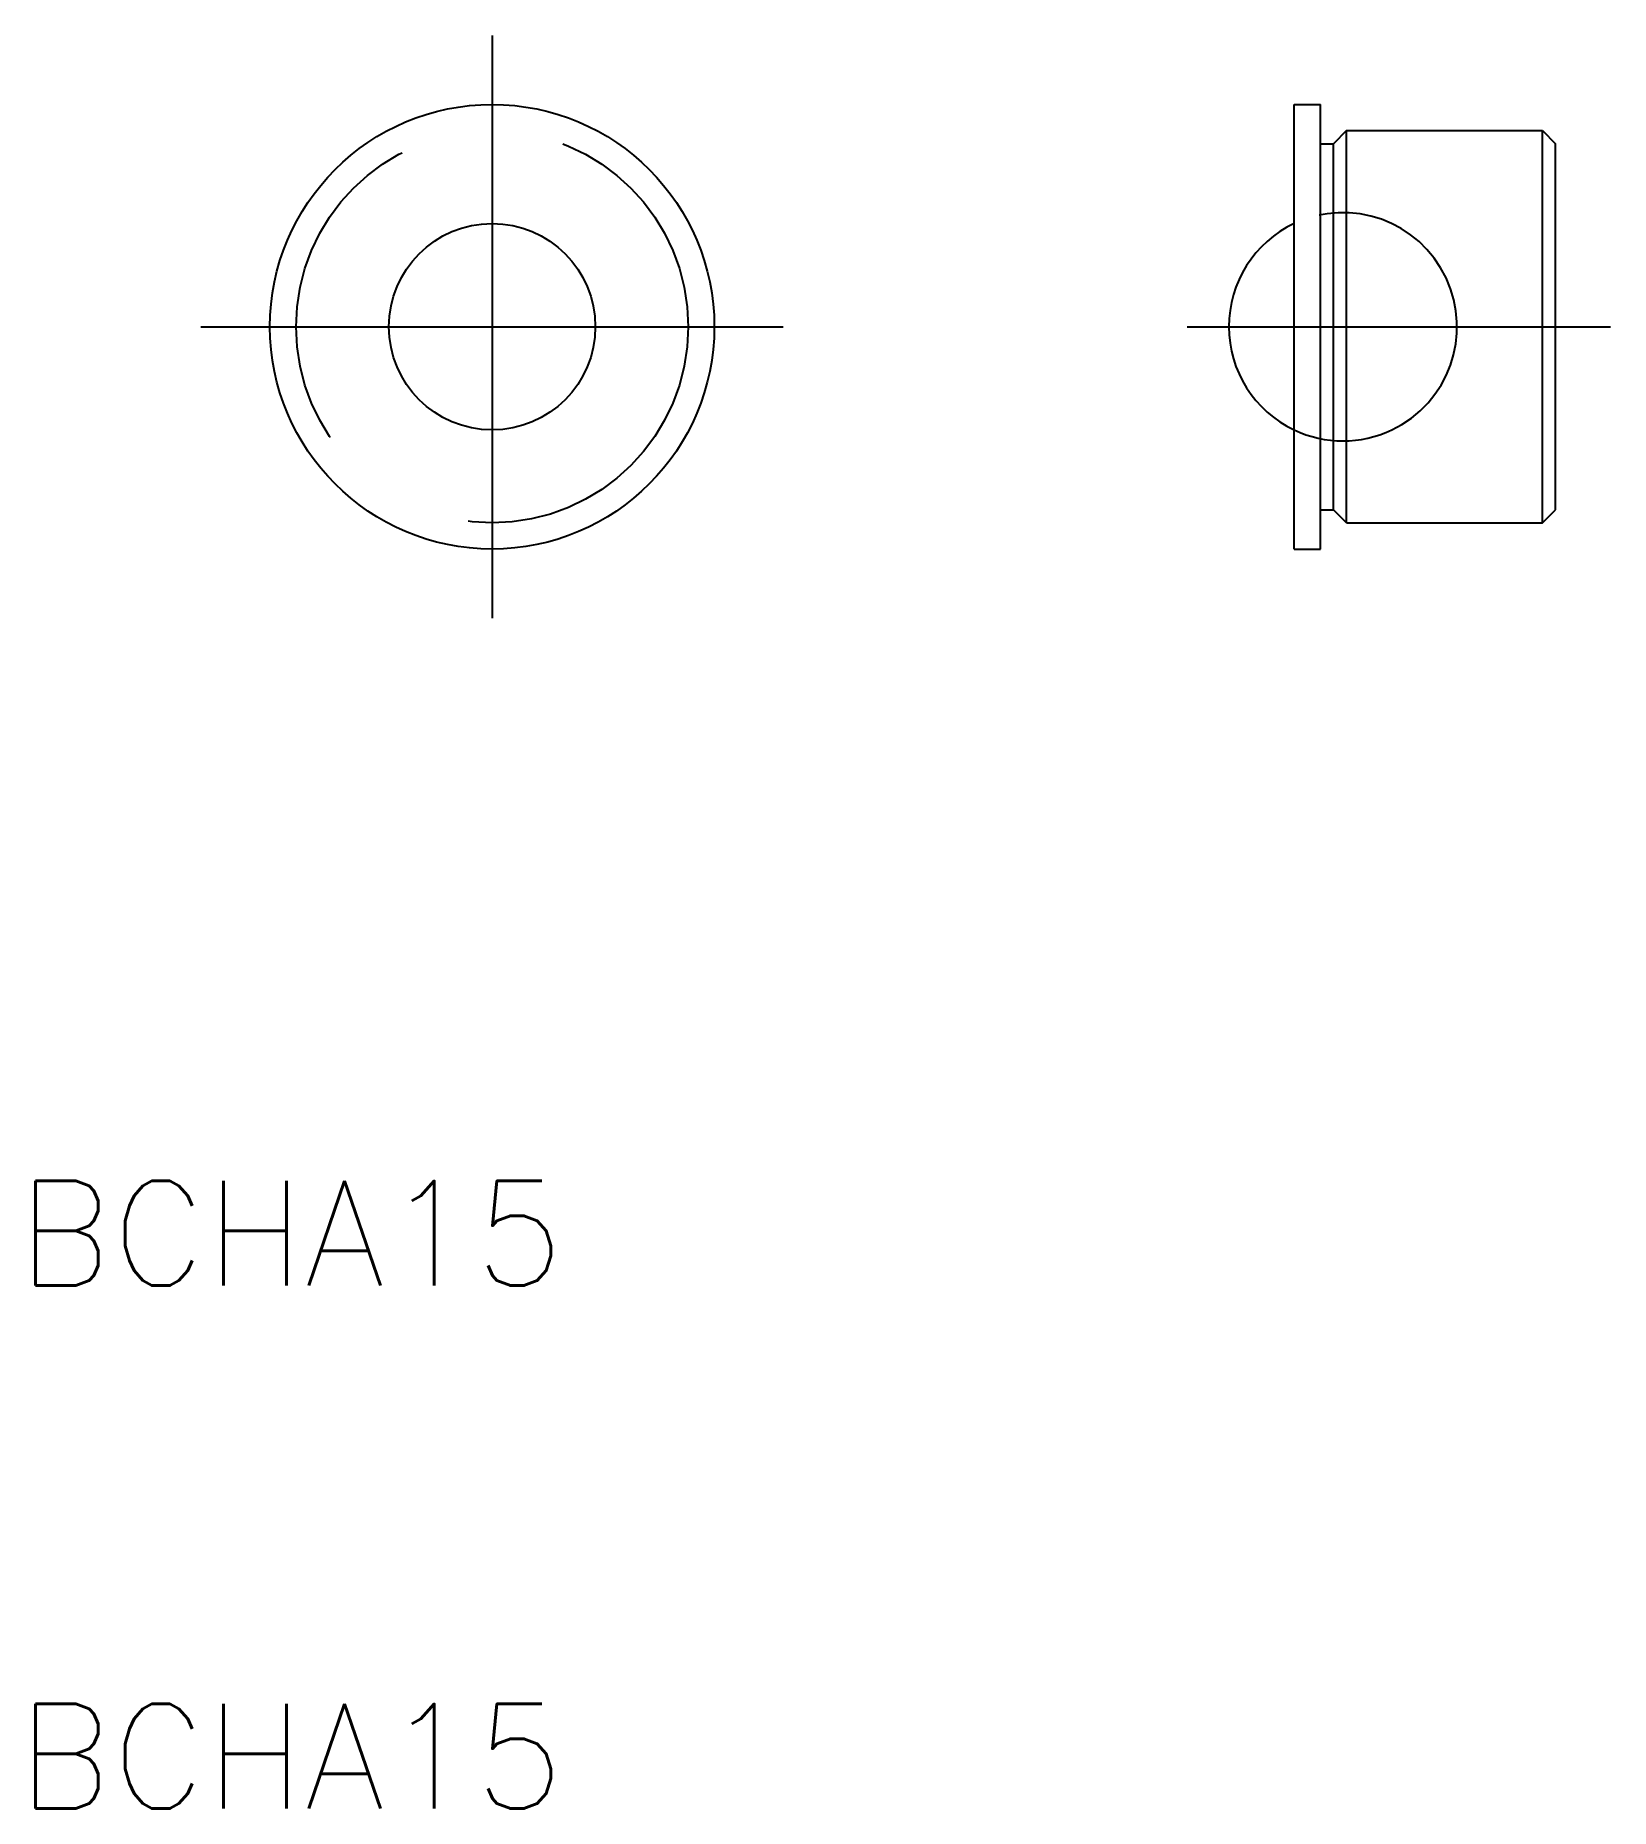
# Model space of a CAD drawing. Extents: x 11.2 to 71.4, y -116.8 to -49.
import ezdxf

# ---------------------------------------------------------------- set-up
doc = ezdxf.new("R2010")
doc.units = 0
doc.linetypes.add('CENTER', pattern=[50.8, 31.75, -6.35, 6.35, -6.35])
doc.linetypes.add('DASHED', pattern=[19.05, 12.7, -6.35])
doc.layers.get('0').update_dxf_attribs({"linetype": 'CONTINUOUS'})
doc.layers.add('CENTER', color=1, linetype='CENTER')
doc.styles.get("Standard").update_dxf_attribs({"font": 'txt.shx'})

msp = doc.modelspace()

# ---------------------------------------------------------------- linework, layer by layer
at = {"color": 7, "linetype": 'CONTINUOUS'}
for p, q in [((59.333, -68.663), (59.333, -51.663)), ((59.333, -51.663), (60.333, -51.663)), ((60.333, -68.663), (60.333, -51.663)), ((61.333, -52.663), (60.833, -53.163)), ((61.333, -67.663), (61.333, -52.663)), ((61.333, -52.663), (68.833, -52.663)), ((68.833, -67.663), (68.833, -52.663)), ((68.833, -52.663), (69.333, -53.163)), ((60.333, -53.163), (60.833, -53.163)), ((60.833, -67.163), (60.833, -53.163)), ((69.333, -67.163), (69.333, -53.163)), ((60.333, -67.163), (60.833, -67.163)), ((61.333, -67.663), (60.833, -67.163)), ((61.333, -67.663), (68.833, -67.663)), ((68.833, -67.663), (69.333, -67.163)), ((59.333, -68.663), (60.333, -68.663))]:
    msp.add_line(p, q, dxfattribs=at)
for radius in [8.5, 3.947]:
    msp.add_circle((28.648, -60.163), radius, dxfattribs=at)
at = {"color": 3, "linetype": 'DASHED'}
msp.add_circle((28.648, -60.163), 7.5, dxfattribs=at)
at = {"color": 7, "linetype": 'CONTINUOUS'}
msp.add_arc((61.198, -60.163), 4.365, 115.29394, 244.70606, dxfattribs=at)
at = {"color": 3, "linetype": 'DASHED'}
for start, end in [(295.29394, 115.29394), (244.70606, 295.29394)]:
    msp.add_arc((61.198, -60.163), 4.365, start, end, dxfattribs=at)
at = {"layer": 'CENTER', "color": 1, "linetype": 'CENTER'}
for p, q in [((28.648, -49.024), (28.648, -71.302)), ((17.509, -60.163), (39.787, -60.163)), ((55.24, -60.163), (71.436, -60.163))]:
    msp.add_line(p, q, dxfattribs=at)

# ---------------------------------------------------------------- texts
at = {"color": 7, "linetype": 'CONTINUOUS'}
for p in [(10.49, -96.831), (10.49, -116.831)]:
    msp.add_text('BCHA15', height=4, dxfattribs=at).set_placement(p)

doc.saveas('drawing.dxf')
